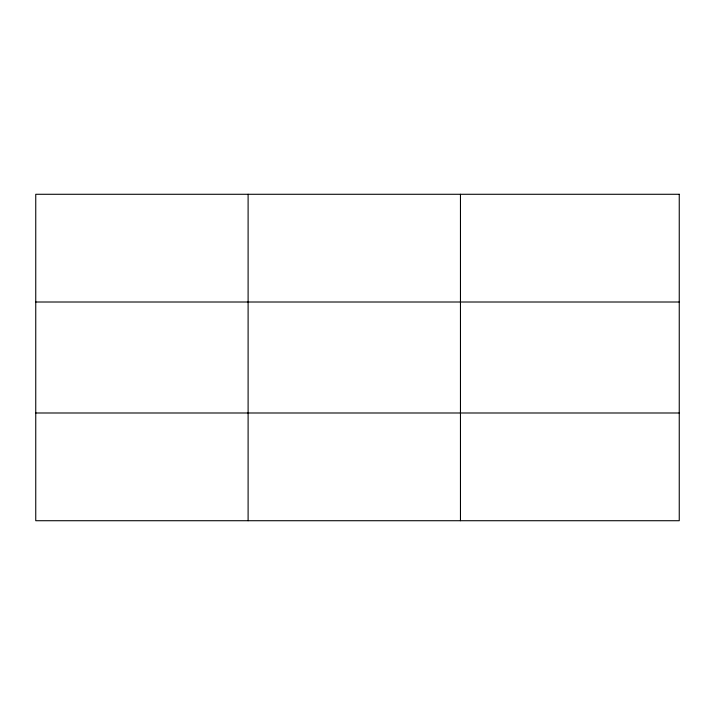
<?xml version="1.0" encoding="UTF-8"?>
<svg xmlns="http://www.w3.org/2000/svg" width="715" height="715" viewBox="0 0 715 715"><rect width="100%" height="100%" fill="white"/><g stroke="black" fill="none" stroke-linecap="round" stroke-linejoin="round"><path stroke-width="1.07" d="M248.105 520.717L248.105 194.283M460.46 520.717L460.46 194.283M35.75 302.007L679.25 302.007M35.75 412.993L679.25 412.993M679.25 194.283L679.25 520.717L35.75 520.717L35.75 194.283L679.25 194.283"/></g></svg>
